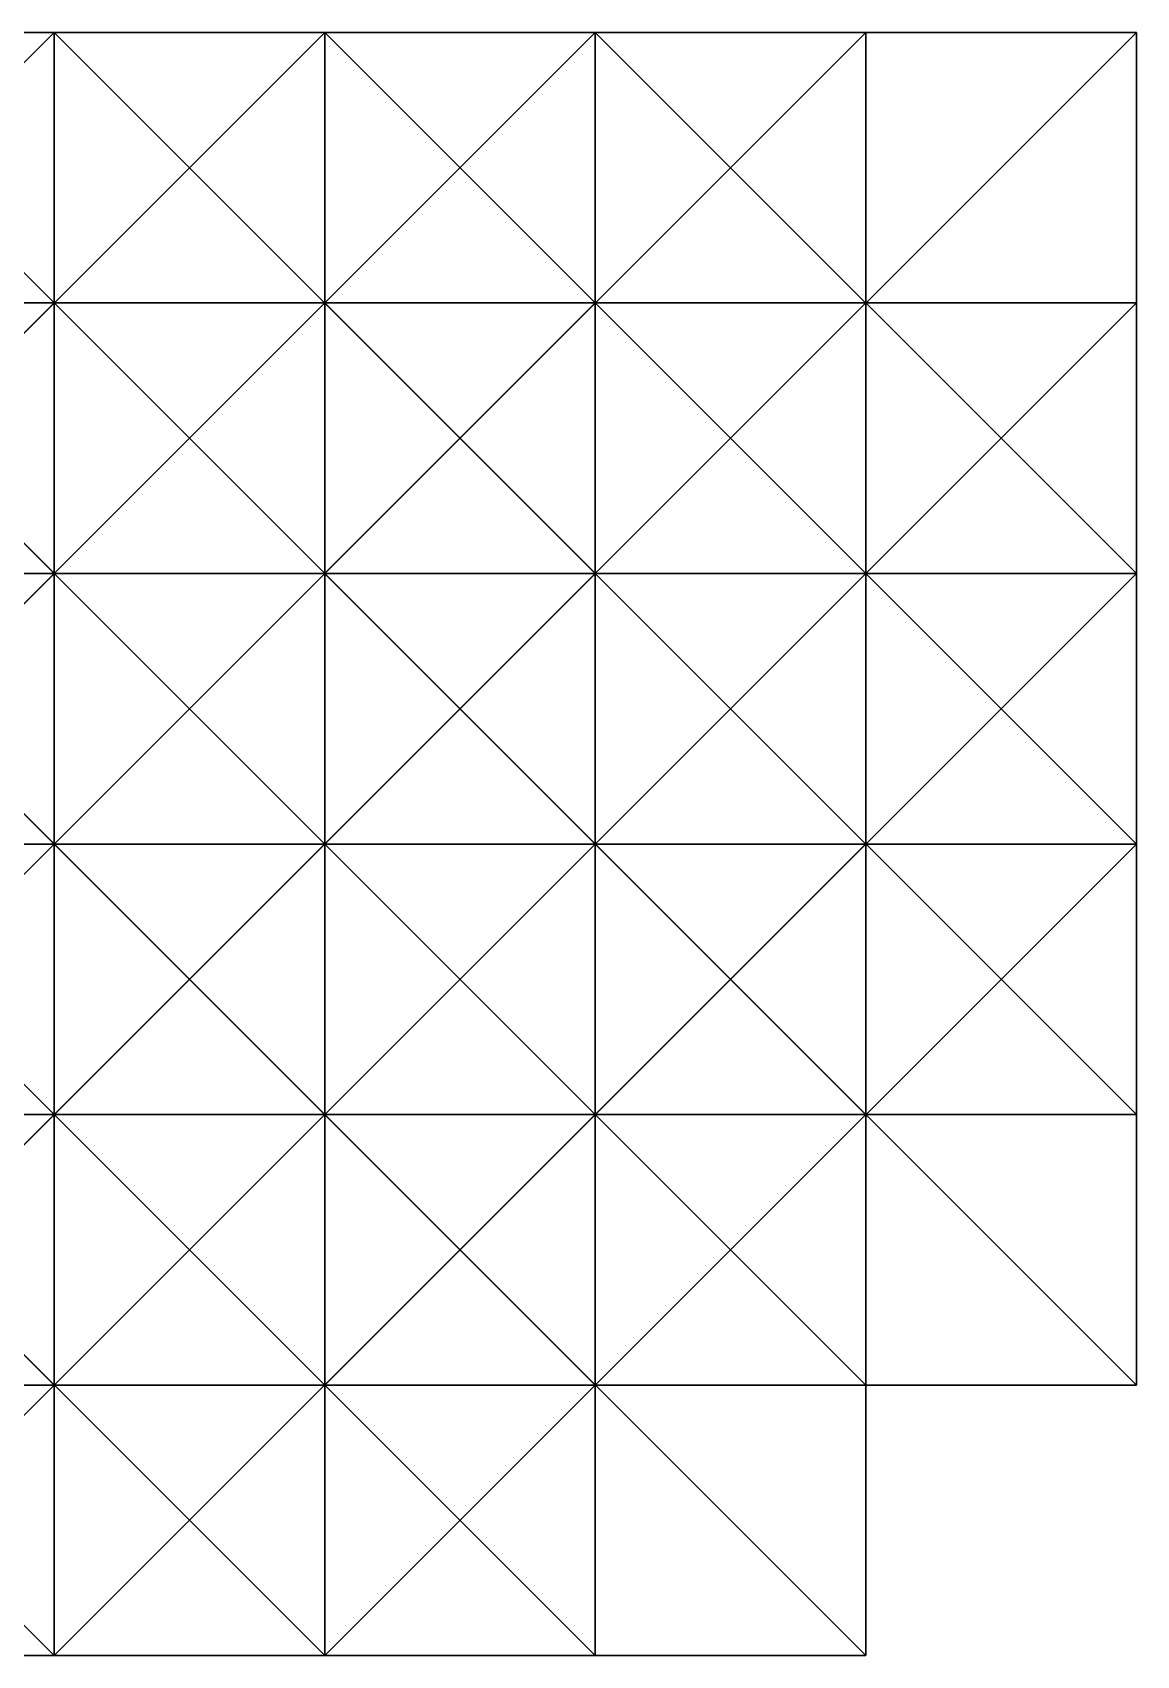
# Model space of a CAD drawing. Extents: x -4 to 4, y -1 to 5.
# Drawn here: x -0.08 to 4, y -1 to 5 of the extents above; entities that cross this region are included whole.
import ezdxf

# ---------------------------------------------------------------- set-up
doc = ezdxf.new("R2010")
doc.units = 0

msp = doc.modelspace()

# ---------------------------------------------------------------- linework, layer by layer
for points in [[(-2, 5, -2), (0, 5, -2), (-2, 5, -4), (0, 5, -4)], [(-2, 3, -2), (0, 3, -2), (-2, 5, -2), (0, 5, -2)], [(-2, 3, -4), (0, 3, -4), (-2, 5, -4), (0, 5, -4)], [(-2, 5, -1), (0, 5, -1), (-2, 5, -3), (0, 5, -3)], [(-2, 3, -1), (0, 3, -1), (-2, 5, -1), (0, 5, -1)], [(-2, 3, -3), (0, 3, -3), (-2, 5, -3), (0, 5, -3)], [(-2, 5), (0, 5), (-2, 5, -2), (0, 5, -2)], [(-2, 3), (0, 3), (-2, 5), (0, 5)], [(-2, 3, -2), (0, 3, -2), (-2, 5, -2), (0, 5, -2)], [(-2, 5, 1), (0, 5, 1), (-2, 5, -1), (0, 5, -1)], [(-2, 3, 1), (0, 3, 1), (-2, 5, 1), (0, 5, 1)], [(-2, 3, -1), (0, 3, -1), (-2, 5, -1), (0, 5, -1)], [(-2, 5, 2), (0, 5, 2), (-2, 5), (0, 5)], [(-2, 3, 2), (0, 3, 2), (-2, 5, 2), (0, 5, 2)], [(-2, 3), (0, 3), (-2, 5), (0, 5)], [(-2, 5, 3), (0, 5, 3), (-2, 5, 1), (0, 5, 1)], [(-2, 3, 3), (0, 3, 3), (-2, 5, 3), (0, 5, 3)], [(-2, 3, 1), (0, 3, 1), (-2, 5, 1), (0, 5, 1)], [(-2, 5, 4), (0, 5, 4), (-2, 5, 2), (0, 5, 2)], [(-2, 3, 4), (0, 3, 4), (-2, 5, 4), (0, 5, 4)], [(-2, 3, 2), (0, 3, 2), (-2, 5, 2), (0, 5, 2)], [(-2, 5, 5), (0, 5, 5), (-2, 5, 3), (0, 5, 3)], [(-2, 3, 5), (0, 3, 5), (-2, 5, 5), (0, 5, 5)], [(-2, 3, 3), (0, 3, 3), (-2, 5, 3), (0, 5, 3)], [(-2, 5, -3), (0, 5, -3), (-2, 5, -5), (0, 5, -5)], [(-2, 3, -3), (0, 3, -3), (-2, 5, -3), (0, 5, -3)], [(-2, 3, -5), (0, 3, -5), (-2, 5, -5), (0, 5, -5)], [(-1, 5, -2), (1, 5, -2), (-1, 5, -4), (1, 5, -4)], [(-1, 3, -2), (1, 3, -2), (-1, 5, -2), (1, 5, -2)], [(-1, 3, -4), (1, 3, -4), (-1, 5, -4), (1, 5, -4)], [(-1, 5, -1), (1, 5, -1), (-1, 5, -3), (1, 5, -3)], [(-1, 3, -1), (1, 3, -1), (-1, 5, -1), (1, 5, -1)], [(-1, 3, -3), (1, 3, -3), (-1, 5, -3), (1, 5, -3)], [(-1, 5, 3), (1, 5, 3), (-1, 5, 1), (1, 5, 1)], [(-1, 3, 3), (1, 3, 3), (-1, 5, 3), (1, 5, 3)], [(-1, 3, 1), (1, 3, 1), (-1, 5, 1), (1, 5, 1)], [(-1, 5, 4), (1, 5, 4), (-1, 5, 2), (1, 5, 2)], [(-1, 3, 4), (1, 3, 4), (-1, 5, 4), (1, 5, 4)], [(-1, 3, 2), (1, 3, 2), (-1, 5, 2), (1, 5, 2)], [(-1, 5, 5), (1, 5, 5), (-1, 5, 3), (1, 5, 3)], [(-1, 3, 5), (1, 3, 5), (-1, 5, 5), (1, 5, 5)], [(-1, 3, 3), (1, 3, 3), (-1, 5, 3), (1, 5, 3)], [(-1, 5), (1, 5), (-1, 5, -2), (1, 5, -2)], [(-1, 3), (1, 3), (-1, 5), (1, 5)], [(-1, 3, -2), (1, 3, -2), (-1, 5, -2), (1, 5, -2)], [(-1, 5, 1), (1, 5, 1), (-1, 5, -1), (1, 5, -1)], [(-1, 3, 1), (1, 3, 1), (-1, 5, 1), (1, 5, 1)], [(-1, 3, -1), (1, 3, -1), (-1, 5, -1), (1, 5, -1)], [(-1, 5, 2), (1, 5, 2), (-1, 5), (1, 5)], [(-1, 3, 2), (1, 3, 2), (-1, 5, 2), (1, 5, 2)], [(-1, 3), (1, 3), (-1, 5), (1, 5)], [(-1, 5, -3), (1, 5, -3), (-1, 5, -5), (1, 5, -5)], [(-1, 3, -3), (1, 3, -3), (-1, 5, -3), (1, 5, -3)], [(-1, 3, -5), (1, 3, -5), (-1, 5, -5), (1, 5, -5)], [(0, 5, -2), (0, 3, -2), (0, 5, -4), (0, 3, -4)], [(0, 5, -1), (0, 3, -1), (0, 5, -3), (0, 3, -3)], [(0, 5, -2), (2, 5, -2), (0, 5, -4), (2, 5, -4)], [(0, 3, -2), (2, 3, -2), (0, 5, -2), (2, 5, -2)], [(0, 3, -4), (2, 3, -4), (0, 5, -4), (2, 5, -4)], [(0, 5, -2), (0, 3, -2), (0, 5, -4), (0, 3, -4)], [(0, 5, -1), (2, 5, -1), (0, 5, -3), (2, 5, -3)], [(0, 3, -1), (2, 3, -1), (0, 5, -1), (2, 5, -1)], [(0, 3, -3), (2, 3, -3), (0, 5, -3), (2, 5, -3)], [(0, 5, -1), (0, 3, -1), (0, 5, -3), (0, 3, -3)], [(0, 5), (0, 3), (0, 5, -2), (0, 3, -2)], [(0, 5, 1), (0, 3, 1), (0, 5, -1), (0, 3, -1)], [(0, 5, 2), (0, 3, 2), (0, 5), (0, 3)], [(0, 5), (2, 5), (0, 5, -2), (2, 5, -2)], [(0, 3), (2, 3), (0, 5), (2, 5)], [(0, 3, -2), (2, 3, -2), (0, 5, -2), (2, 5, -2)], [(0, 5), (0, 3), (0, 5, -2), (0, 3, -2)], [(0, 5, 1), (2, 5, 1), (0, 5, -1), (2, 5, -1)], [(0, 3, 1), (2, 3, 1), (0, 5, 1), (2, 5, 1)], [(0, 3, -1), (2, 3, -1), (0, 5, -1), (2, 5, -1)], [(0, 5, 1), (0, 3, 1), (0, 5, -1), (0, 3, -1)], [(0, 5, 2), (2, 5, 2), (0, 5), (2, 5)], [(0, 3, 2), (2, 3, 2), (0, 5, 2), (2, 5, 2)], [(0, 3), (2, 3), (0, 5), (2, 5)], [(0, 5, 2), (0, 3, 2), (0, 5), (0, 3)], [(0, 5, 3), (0, 3, 3), (0, 5, 1), (0, 3, 1)], [(0, 5, 4), (0, 3, 4), (0, 5, 2), (0, 3, 2)], [(0, 5, 5), (0, 3, 5), (0, 5, 3), (0, 3, 3)], [(0, 5, 3), (2, 5, 3), (0, 5, 1), (2, 5, 1)], [(0, 3, 3), (2, 3, 3), (0, 5, 3), (2, 5, 3)], [(0, 3, 1), (2, 3, 1), (0, 5, 1), (2, 5, 1)], [(0, 5, 3), (0, 3, 3), (0, 5, 1), (0, 3, 1)], [(0, 5, 4), (2, 5, 4), (0, 5, 2), (2, 5, 2)], [(0, 3, 4), (2, 3, 4), (0, 5, 4), (2, 5, 4)], [(0, 3, 2), (2, 3, 2), (0, 5, 2), (2, 5, 2)], [(0, 5, 4), (0, 3, 4), (0, 5, 2), (0, 3, 2)], [(0, 5, 5), (2, 5, 5), (0, 5, 3), (2, 5, 3)], [(0, 3, 5), (2, 3, 5), (0, 5, 5), (2, 5, 5)], [(0, 3, 3), (2, 3, 3), (0, 5, 3), (2, 5, 3)], [(0, 5, 5), (0, 3, 5), (0, 5, 3), (0, 3, 3)], [(0, 5, -3), (0, 3, -3), (0, 5, -5), (0, 3, -5)], [(0, 5, -3), (2, 5, -3), (0, 5, -5), (2, 5, -5)], [(0, 3, -3), (2, 3, -3), (0, 5, -3), (2, 5, -3)], [(0, 3, -5), (2, 3, -5), (0, 5, -5), (2, 5, -5)], [(0, 5, -3), (0, 3, -3), (0, 5, -5), (0, 3, -5)], [(1, 5, -3), (3, 5, -3), (1, 5, -5), (3, 5, -5)], [(1, 3, -3), (3, 3, -3), (1, 5, -3), (3, 5, -3)], [(1, 3, -5), (3, 3, -5), (1, 5, -5), (3, 5, -5)], [(1, 5, -3), (1, 3, -3), (1, 5, -5), (1, 3, -5)], [(1, 5, -2), (1, 3, -2), (1, 5, -4), (1, 3, -4)], [(1, 5, -1), (1, 3, -1), (1, 5, -3), (1, 3, -3)], [(1, 5, -2), (3, 5, -2), (1, 5, -4), (3, 5, -4)], [(1, 3, -2), (3, 3, -2), (1, 5, -2), (3, 5, -2)], [(1, 3, -4), (3, 3, -4), (1, 5, -4), (3, 5, -4)], [(1, 5, -2), (1, 3, -2), (1, 5, -4), (1, 3, -4)], [(1, 5, -1), (3, 5, -1), (1, 5, -3), (3, 5, -3)], [(1, 3, -1), (3, 3, -1), (1, 5, -1), (3, 5, -1)], [(1, 3, -3), (3, 3, -3), (1, 5, -3), (3, 5, -3)], [(1, 5, -1), (1, 3, -1), (1, 5, -3), (1, 3, -3)], [(1, 5), (3, 5), (1, 5, -2), (3, 5, -2)], [(1, 3), (3, 3), (1, 5), (3, 5)], [(1, 3, -2), (3, 3, -2), (1, 5, -2), (3, 5, -2)], [(1, 5), (1, 3), (1, 5, -2), (1, 3, -2)], [(1, 5, 1), (3, 5, 1), (1, 5, -1), (3, 5, -1)], [(1, 3, 1), (3, 3, 1), (1, 5, 1), (3, 5, 1)], [(1, 3, -1), (3, 3, -1), (1, 5, -1), (3, 5, -1)], [(1, 5, 1), (1, 3, 1), (1, 5, -1), (1, 3, -1)], [(1, 5, 2), (3, 5, 2), (1, 5), (3, 5)], [(1, 3, 2), (3, 3, 2), (1, 5, 2), (3, 5, 2)], [(1, 3), (3, 3), (1, 5), (3, 5)], [(1, 5, 2), (1, 3, 2), (1, 5), (1, 3)], [(1, 5, 3), (1, 3, 3), (1, 5, 1), (1, 3, 1)], [(1, 5, 4), (1, 3, 4), (1, 5, 2), (1, 3, 2)], [(1, 5, 5), (1, 3, 5), (1, 5, 3), (1, 3, 3)], [(1, 5, 3), (3, 5, 3), (1, 5, 1), (3, 5, 1)], [(1, 3, 3), (3, 3, 3), (1, 5, 3), (3, 5, 3)], [(1, 3, 1), (3, 3, 1), (1, 5, 1), (3, 5, 1)], [(1, 5, 3), (1, 3, 3), (1, 5, 1), (1, 3, 1)], [(1, 5, 4), (3, 5, 4), (1, 5, 2), (3, 5, 2)], [(1, 3, 4), (3, 3, 4), (1, 5, 4), (3, 5, 4)], [(1, 3, 2), (3, 3, 2), (1, 5, 2), (3, 5, 2)], [(1, 5, 4), (1, 3, 4), (1, 5, 2), (1, 3, 2)], [(1, 5, 5), (3, 5, 5), (1, 5, 3), (3, 5, 3)], [(1, 3, 5), (3, 3, 5), (1, 5, 5), (3, 5, 5)], [(1, 3, 3), (3, 3, 3), (1, 5, 3), (3, 5, 3)], [(1, 5, 5), (1, 3, 5), (1, 5, 3), (1, 3, 3)], [(1, 5), (1, 3), (1, 5, -2), (1, 3, -2)], [(1, 5, 1), (1, 3, 1), (1, 5, -1), (1, 3, -1)], [(1, 5, 2), (1, 3, 2), (1, 5), (1, 3)], [(1, 5, -3), (1, 3, -3), (1, 5, -5), (1, 3, -5)], [(2, 5, -3), (4, 5, -3), (2, 5, -5), (4, 5, -5)], [(2, 3, -3), (4, 3, -3), (2, 5, -3), (4, 5, -3)], [(2, 3, -5), (4, 3, -5), (2, 5, -5), (4, 5, -5)], [(2, 5, -3), (2, 3, -3), (2, 5, -5), (2, 3, -5)], [(2, 5, -2), (2, 3, -2), (2, 5, -4), (2, 3, -4)], [(2, 5, -1), (2, 3, -1), (2, 5, -3), (2, 3, -3)], [(2, 5, -2), (4, 5, -2), (2, 5, -4), (4, 5, -4)], [(2, 3, -2), (4, 3, -2), (2, 5, -2), (4, 5, -2)], [(2, 3, -4), (4, 3, -4), (2, 5, -4), (4, 5, -4)], [(2, 5, -2), (2, 3, -2), (2, 5, -4), (2, 3, -4)], [(2, 5, -1), (4, 5, -1), (2, 5, -3), (4, 5, -3)], [(2, 3, -1), (4, 3, -1), (2, 5, -1), (4, 5, -1)], [(2, 3, -3), (4, 3, -3), (2, 5, -3), (4, 5, -3)], [(2, 5, -1), (2, 3, -1), (2, 5, -3), (2, 3, -3)], [(2, 5), (2, 3), (2, 5, -2), (2, 3, -2)], [(2, 5, 1), (2, 3, 1), (2, 5, -1), (2, 3, -1)], [(2, 5, 2), (2, 3, 2), (2, 5), (2, 3)], [(2, 5), (4, 5), (2, 5, -2), (4, 5, -2)], [(2, 3), (4, 3), (2, 5), (4, 5)], [(2, 3, -2), (4, 3, -2), (2, 5, -2), (4, 5, -2)], [(2, 5), (2, 3), (2, 5, -2), (2, 3, -2)], [(2, 5, 1), (4, 5, 1), (2, 5, -1), (4, 5, -1)], [(2, 3, 1), (4, 3, 1), (2, 5, 1), (4, 5, 1)], [(2, 3, -1), (4, 3, -1), (2, 5, -1), (4, 5, -1)], [(2, 5, 1), (2, 3, 1), (2, 5, -1), (2, 3, -1)], [(2, 5, 2), (4, 5, 2), (2, 5), (4, 5)], [(2, 3, 2), (4, 3, 2), (2, 5, 2), (4, 5, 2)], [(2, 3), (4, 3), (2, 5), (4, 5)], [(2, 5, 2), (2, 3, 2), (2, 5), (2, 3)], [(2, 5, 3), (2, 3, 3), (2, 5, 1), (2, 3, 1)], [(2, 5, 4), (2, 3, 4), (2, 5, 2), (2, 3, 2)], [(2, 5, 5), (2, 3, 5), (2, 5, 3), (2, 3, 3)], [(2, 5, 3), (4, 5, 3), (2, 5, 1), (4, 5, 1)], [(2, 3, 3), (4, 3, 3), (2, 5, 3), (4, 5, 3)], [(2, 3, 1), (4, 3, 1), (2, 5, 1), (4, 5, 1)], [(2, 5, 3), (2, 3, 3), (2, 5, 1), (2, 3, 1)], [(2, 5, 4), (4, 5, 4), (2, 5, 2), (4, 5, 2)], [(2, 3, 4), (4, 3, 4), (2, 5, 4), (4, 5, 4)], [(2, 3, 2), (4, 3, 2), (2, 5, 2), (4, 5, 2)], [(2, 5, 4), (2, 3, 4), (2, 5, 2), (2, 3, 2)], [(2, 5, 5), (4, 5, 5), (2, 5, 3), (4, 5, 3)], [(2, 3, 5), (4, 3, 5), (2, 5, 5), (4, 5, 5)], [(2, 3, 3), (4, 3, 3), (2, 5, 3), (4, 5, 3)], [(2, 5, 5), (2, 3, 5), (2, 5, 3), (2, 3, 3)], [(2, 5, -3), (2, 3, -3), (2, 5, -5), (2, 3, -5)], [(3, 5, -3), (3, 3, -3), (3, 5, -5), (3, 3, -5)], [(3, 5, -2), (3, 3, -2), (3, 5, -4), (3, 3, -4)], [(3, 5, -1), (3, 3, -1), (3, 5, -3), (3, 3, -3)], [(3, 5), (3, 3), (3, 5, -2), (3, 3, -2)], [(3, 5, 1), (3, 3, 1), (3, 5, -1), (3, 3, -1)], [(3, 5, 2), (3, 3, 2), (3, 5), (3, 3)], [(3, 5, 3), (3, 3, 3), (3, 5, 1), (3, 3, 1)], [(3, 5, 4), (3, 3, 4), (3, 5, 2), (3, 3, 2)], [(3, 5, 5), (3, 3, 5), (3, 5, 3), (3, 3, 3)], [(4, 5, -3), (4, 3, -3), (4, 5, -5), (4, 3, -5)], [(4, 5, -2), (4, 3, -2), (4, 5, -4), (4, 3, -4)], [(4, 5, -1), (4, 3, -1), (4, 5, -3), (4, 3, -3)], [(4, 5), (4, 3), (4, 5, -2), (4, 3, -2)], [(4, 5, 1), (4, 3, 1), (4, 5, -1), (4, 3, -1)], [(4, 5, 2), (4, 3, 2), (4, 5), (4, 3)], [(4, 5, 3), (4, 3, 3), (4, 5, 1), (4, 3, 1)], [(4, 5, 4), (4, 3, 4), (4, 5, 2), (4, 3, 2)], [(4, 5, 5), (4, 3, 5), (4, 5, 3), (4, 3, 3)], [(-2, 4, 5), (0, 4, 5), (-2, 4, 3), (0, 4, 3)], [(-2, 2, 5), (0, 2, 5), (-2, 4, 5), (0, 4, 5)], [(-2, 2, 3), (0, 2, 3), (-2, 4, 3), (0, 4, 3)], [(-1, 4, 5), (1, 4, 5), (-1, 4, 3), (1, 4, 3)], [(-1, 2, 5), (1, 2, 5), (-1, 4, 5), (1, 4, 5)], [(-1, 2, 3), (1, 2, 3), (-1, 4, 3), (1, 4, 3)], [(0, 4, 5), (0, 2, 5), (0, 4, 3), (0, 2, 3)], [(0, 4, 5), (2, 4, 5), (0, 4, 3), (2, 4, 3)], [(0, 2, 5), (2, 2, 5), (0, 4, 5), (2, 4, 5)], [(0, 2, 3), (2, 2, 3), (0, 4, 3), (2, 4, 3)], [(0, 4, 5), (0, 2, 5), (0, 4, 3), (0, 2, 3)], [(1, 4, -3), (3, 4, -3), (1, 4, -5), (3, 4, -5)], [(1, 2, -3), (3, 2, -3), (1, 4, -3), (3, 4, -3)], [(1, 2, -5), (3, 2, -5), (1, 4, -5), (3, 4, -5)], [(1, 4, -3), (1, 2, -3), (1, 4, -5), (1, 2, -5)], [(1, 4, 5), (3, 4, 5), (1, 4, 3), (3, 4, 3)], [(1, 2, 5), (3, 2, 5), (1, 4, 5), (3, 4, 5)], [(1, 2, 3), (3, 2, 3), (1, 4, 3), (3, 4, 3)], [(1, 4, 5), (1, 2, 5), (1, 4, 3), (1, 2, 3)], [(1, 4, 5), (1, 2, 5), (1, 4, 3), (1, 2, 3)], [(1, 4, -2), (3, 4, -2), (1, 4, -4), (3, 4, -4)], [(1, 2, -2), (3, 2, -2), (1, 4, -2), (3, 4, -2)], [(1, 2, -4), (3, 2, -4), (1, 4, -4), (3, 4, -4)], [(1, 4, -2), (1, 2, -2), (1, 4, -4), (1, 2, -4)], [(1, 4, -1), (3, 4, -1), (1, 4, -3), (3, 4, -3)], [(1, 2, -1), (3, 2, -1), (1, 4, -1), (3, 4, -1)], [(1, 2, -3), (3, 2, -3), (1, 4, -3), (3, 4, -3)], [(1, 4, -1), (1, 2, -1), (1, 4, -3), (1, 2, -3)], [(1, 4), (3, 4), (1, 4, -2), (3, 4, -2)], [(1, 2), (3, 2), (1, 4), (3, 4)], [(1, 2, -2), (3, 2, -2), (1, 4, -2), (3, 4, -2)], [(1, 4), (1, 2), (1, 4, -2), (1, 2, -2)], [(1, 4, 1), (3, 4, 1), (1, 4, -1), (3, 4, -1)], [(1, 2, 1), (3, 2, 1), (1, 4, 1), (3, 4, 1)], [(1, 2, -1), (3, 2, -1), (1, 4, -1), (3, 4, -1)], [(1, 4, 1), (1, 2, 1), (1, 4, -1), (1, 2, -1)], [(1, 4, 2), (3, 4, 2), (1, 4), (3, 4)], [(1, 2, 2), (3, 2, 2), (1, 4, 2), (3, 4, 2)], [(1, 2), (3, 2), (1, 4), (3, 4)], [(1, 4, 2), (1, 2, 2), (1, 4), (1, 2)], [(1, 4, 3), (3, 4, 3), (1, 4, 1), (3, 4, 1)], [(1, 2, 3), (3, 2, 3), (1, 4, 3), (3, 4, 3)], [(1, 2, 1), (3, 2, 1), (1, 4, 1), (3, 4, 1)], [(1, 4, 3), (1, 2, 3), (1, 4, 1), (1, 2, 1)], [(1, 4, 4), (3, 4, 4), (1, 4, 2), (3, 4, 2)], [(1, 2, 4), (3, 2, 4), (1, 4, 4), (3, 4, 4)], [(1, 2, 2), (3, 2, 2), (1, 4, 2), (3, 4, 2)], [(1, 4, 4), (1, 2, 4), (1, 4, 2), (1, 2, 2)], [(2, 4, -3), (4, 4, -3), (2, 4, -5), (4, 4, -5)], [(2, 2, -3), (4, 2, -3), (2, 4, -3), (4, 4, -3)], [(2, 2, -5), (4, 2, -5), (2, 4, -5), (4, 4, -5)], [(2, 4, -3), (2, 2, -3), (2, 4, -5), (2, 2, -5)], [(2, 4, -2), (4, 4, -2), (2, 4, -4), (4, 4, -4)], [(2, 2, -2), (4, 2, -2), (2, 4, -2), (4, 4, -2)], [(2, 2, -4), (4, 2, -4), (2, 4, -4), (4, 4, -4)], [(2, 4, -2), (2, 2, -2), (2, 4, -4), (2, 2, -4)], [(2, 4, -1), (4, 4, -1), (2, 4, -3), (4, 4, -3)], [(2, 2, -1), (4, 2, -1), (2, 4, -1), (4, 4, -1)], [(2, 2, -3), (4, 2, -3), (2, 4, -3), (4, 4, -3)], [(2, 4, -1), (2, 2, -1), (2, 4, -3), (2, 2, -3)], [(2, 4), (4, 4), (2, 4, -2), (4, 4, -2)], [(2, 2), (4, 2), (2, 4), (4, 4)], [(2, 2, -2), (4, 2, -2), (2, 4, -2), (4, 4, -2)], [(2, 4), (2, 2), (2, 4, -2), (2, 2, -2)], [(2, 4, 1), (4, 4, 1), (2, 4, -1), (4, 4, -1)], [(2, 2, 1), (4, 2, 1), (2, 4, 1), (4, 4, 1)], [(2, 2, -1), (4, 2, -1), (2, 4, -1), (4, 4, -1)], [(2, 4, 1), (2, 2, 1), (2, 4, -1), (2, 2, -1)], [(2, 4, 2), (4, 4, 2), (2, 4), (4, 4)], [(2, 2, 2), (4, 2, 2), (2, 4, 2), (4, 4, 2)], [(2, 2), (4, 2), (2, 4), (4, 4)], [(2, 4, 2), (2, 2, 2), (2, 4), (2, 2)], [(2, 4, 3), (4, 4, 3), (2, 4, 1), (4, 4, 1)], [(2, 2, 3), (4, 2, 3), (2, 4, 3), (4, 4, 3)], [(2, 2, 1), (4, 2, 1), (2, 4, 1), (4, 4, 1)], [(2, 4, 3), (2, 2, 3), (2, 4, 1), (2, 2, 1)], [(2, 4, 4), (4, 4, 4), (2, 4, 2), (4, 4, 2)], [(2, 2, 4), (4, 2, 4), (2, 4, 4), (4, 4, 4)], [(2, 2, 2), (4, 2, 2), (2, 4, 2), (4, 4, 2)], [(2, 4, 4), (2, 2, 4), (2, 4, 2), (2, 2, 2)], [(2, 4, 5), (4, 4, 5), (2, 4, 3), (4, 4, 3)], [(2, 2, 5), (4, 2, 5), (2, 4, 5), (4, 4, 5)], [(2, 2, 3), (4, 2, 3), (2, 4, 3), (4, 4, 3)], [(2, 4, 5), (2, 2, 5), (2, 4, 3), (2, 2, 3)], [(2, 4, 5), (2, 2, 5), (2, 4, 3), (2, 2, 3)], [(3, 4, -3), (3, 2, -3), (3, 4, -5), (3, 2, -5)], [(3, 4, 5), (3, 2, 5), (3, 4, 3), (3, 2, 3)], [(3, 4, -2), (3, 2, -2), (3, 4, -4), (3, 2, -4)], [(3, 4, -1), (3, 2, -1), (3, 4, -3), (3, 2, -3)], [(3, 4), (3, 2), (3, 4, -2), (3, 2, -2)], [(3, 4, 1), (3, 2, 1), (3, 4, -1), (3, 2, -1)], [(3, 4, 2), (3, 2, 2), (3, 4), (3, 2)], [(3, 4, 3), (3, 2, 3), (3, 4, 1), (3, 2, 1)], [(3, 4, 4), (3, 2, 4), (3, 4, 2), (3, 2, 2)], [(4, 4, -3), (4, 2, -3), (4, 4, -5), (4, 2, -5)], [(4, 4, -2), (4, 2, -2), (4, 4, -4), (4, 2, -4)], [(4, 4, -1), (4, 2, -1), (4, 4, -3), (4, 2, -3)], [(4, 4), (4, 2), (4, 4, -2), (4, 2, -2)], [(4, 4, 1), (4, 2, 1), (4, 4, -1), (4, 2, -1)], [(4, 4, 2), (4, 2, 2), (4, 4), (4, 2)], [(4, 4, 3), (4, 2, 3), (4, 4, 1), (4, 2, 1)], [(4, 4, 4), (4, 2, 4), (4, 4, 2), (4, 2, 2)], [(4, 4, 5), (4, 2, 5), (4, 4, 3), (4, 2, 3)], [(-2, 3, -2), (0, 3, -2), (-2, 3, -4), (0, 3, -4)], [(-2, 3, -1), (0, 3, -1), (-2, 3, -3), (0, 3, -3)], [(-2, 3), (0, 3), (-2, 3, -2), (0, 3, -2)], [(-2, 3, 1), (0, 3, 1), (-2, 3, -1), (0, 3, -1)], [(-2, 3, 2), (0, 3, 2), (-2, 3), (0, 3)], [(-2, 3, 3), (0, 3, 3), (-2, 3, 1), (0, 3, 1)], [(-2, 3, 4), (0, 3, 4), (-2, 3, 2), (0, 3, 2)], [(-2, 3, 5), (0, 3, 5), (-2, 3, 3), (0, 3, 3)], [(-2, 3, 5), (0, 3, 5), (-2, 3, 3), (0, 3, 3)], [(-2, 1, 5), (0, 1, 5), (-2, 3, 5), (0, 3, 5)], [(-2, 1, 3), (0, 1, 3), (-2, 3, 3), (0, 3, 3)], [(-2, 3, -3), (0, 3, -3), (-2, 3, -5), (0, 3, -5)], [(-1, 3, 4), (1, 3, 4), (-1, 3, 2), (1, 3, 2)], [(-1, 1, 4), (1, 1, 4), (-1, 3, 4), (1, 3, 4)], [(-1, 1, 2), (1, 1, 2), (-1, 3, 2), (1, 3, 2)], [(-1, 3, -2), (1, 3, -2), (-1, 3, -4), (1, 3, -4)], [(-1, 3, -1), (1, 3, -1), (-1, 3, -3), (1, 3, -3)], [(-1, 3, 3), (1, 3, 3), (-1, 3, 1), (1, 3, 1)], [(-1, 3, 4), (1, 3, 4), (-1, 3, 2), (1, 3, 2)], [(-1, 3, 5), (1, 3, 5), (-1, 3, 3), (1, 3, 3)], [(-1, 3, 5), (1, 3, 5), (-1, 3, 3), (1, 3, 3)], [(-1, 1, 5), (1, 1, 5), (-1, 3, 5), (1, 3, 5)], [(-1, 1, 3), (1, 1, 3), (-1, 3, 3), (1, 3, 3)], [(-1, 3), (1, 3), (-1, 3, -2), (1, 3, -2)], [(-1, 3, 1), (1, 3, 1), (-1, 3, -1), (1, 3, -1)], [(-1, 3, 2), (1, 3, 2), (-1, 3), (1, 3)], [(-1, 3, -3), (1, 3, -3), (-1, 3, -5), (1, 3, -5)], [(0, 3, -2), (2, 3, -2), (0, 3, -4), (2, 3, -4)], [(0, 3, -1), (2, 3, -1), (0, 3, -3), (2, 3, -3)], [(0, 3), (2, 3), (0, 3, -2), (2, 3, -2)], [(0, 3, 1), (2, 3, 1), (0, 3, -1), (2, 3, -1)], [(0, 3, 2), (2, 3, 2), (0, 3), (2, 3)], [(0, 3, 3), (2, 3, 3), (0, 3, 1), (2, 3, 1)], [(0, 3, 4), (2, 3, 4), (0, 3, 2), (2, 3, 2)], [(0, 3, 5), (2, 3, 5), (0, 3, 3), (2, 3, 3)], [(0, 3, 5), (0, 1, 5), (0, 3, 3), (0, 1, 3)], [(0, 3, 5), (2, 3, 5), (0, 3, 3), (2, 3, 3)], [(0, 1, 5), (2, 1, 5), (0, 3, 5), (2, 3, 5)], [(0, 1, 3), (2, 1, 3), (0, 3, 3), (2, 3, 3)], [(0, 3, 5), (0, 1, 5), (0, 3, 3), (0, 1, 3)], [(0, 3, -3), (2, 3, -3), (0, 3, -5), (2, 3, -5)], [(1, 3, 4), (1, 1, 4), (1, 3, 2), (1, 1, 2)], [(1, 3, -3), (3, 3, -3), (1, 3, -5), (3, 3, -5)], [(1, 1, -3), (3, 1, -3), (1, 3, -3), (3, 3, -3)], [(1, 1, -5), (3, 1, -5), (1, 3, -5), (3, 3, -5)], [(1, 3, -3), (1, 1, -3), (1, 3, -5), (1, 1, -5)], [(1, 3, -3), (3, 3, -3), (1, 3, -5), (3, 3, -5)], [(1, 3, -2), (3, 3, -2), (1, 3, -4), (3, 3, -4)], [(1, 3, -1), (3, 3, -1), (1, 3, -3), (3, 3, -3)], [(1, 3), (3, 3), (1, 3, -2), (3, 3, -2)], [(1, 3, 1), (3, 3, 1), (1, 3, -1), (3, 3, -1)], [(1, 3, 2), (3, 3, 2), (1, 3), (3, 3)], [(1, 3, 3), (3, 3, 3), (1, 3, 1), (3, 3, 1)], [(1, 3, 4), (3, 3, 4), (1, 3, 2), (3, 3, 2)], [(1, 3, 5), (3, 3, 5), (1, 3, 3), (3, 3, 3)], [(1, 3, 5), (1, 1, 5), (1, 3, 3), (1, 1, 3)], [(1, 3, 5), (3, 3, 5), (1, 3, 3), (3, 3, 3)], [(1, 1, 5), (3, 1, 5), (1, 3, 5), (3, 3, 5)], [(1, 1, 3), (3, 1, 3), (1, 3, 3), (3, 3, 3)], [(1, 3, 5), (1, 1, 5), (1, 3, 3), (1, 1, 3)], [(2, 3, -3), (4, 3, -3), (2, 3, -5), (4, 3, -5)], [(2, 1, -3), (4, 1, -3), (2, 3, -3), (4, 3, -3)], [(2, 1, -5), (4, 1, -5), (2, 3, -5), (4, 3, -5)], [(2, 3, -3), (2, 1, -3), (2, 3, -5), (2, 1, -5)], [(2, 3, -3), (4, 3, -3), (2, 3, -5), (4, 3, -5)], [(2, 3, -2), (4, 3, -2), (2, 3, -4), (4, 3, -4)], [(2, 3, -1), (4, 3, -1), (2, 3, -3), (4, 3, -3)], [(2, 3, -2), (4, 3, -2), (2, 3, -4), (4, 3, -4)], [(2, 1, -2), (4, 1, -2), (2, 3, -2), (4, 3, -2)], [(2, 1, -4), (4, 1, -4), (2, 3, -4), (4, 3, -4)], [(2, 3, -2), (2, 1, -2), (2, 3, -4), (2, 1, -4)], [(2, 3, -1), (4, 3, -1), (2, 3, -3), (4, 3, -3)], [(2, 1, -1), (4, 1, -1), (2, 3, -1), (4, 3, -1)], [(2, 1, -3), (4, 1, -3), (2, 3, -3), (4, 3, -3)], [(2, 3, -1), (2, 1, -1), (2, 3, -3), (2, 1, -3)], [(2, 3), (4, 3), (2, 3, -2), (4, 3, -2)], [(2, 1), (4, 1), (2, 3), (4, 3)], [(2, 1, -2), (4, 1, -2), (2, 3, -2), (4, 3, -2)], [(2, 3), (2, 1), (2, 3, -2), (2, 1, -2)], [(2, 3, 1), (4, 3, 1), (2, 3, -1), (4, 3, -1)], [(2, 1, 1), (4, 1, 1), (2, 3, 1), (4, 3, 1)], [(2, 1, -1), (4, 1, -1), (2, 3, -1), (4, 3, -1)], [(2, 3, 1), (2, 1, 1), (2, 3, -1), (2, 1, -1)], [(2, 3, 2), (4, 3, 2), (2, 3), (4, 3)], [(2, 1, 2), (4, 1, 2), (2, 3, 2), (4, 3, 2)], [(2, 1), (4, 1), (2, 3), (4, 3)], [(2, 3, 2), (2, 1, 2), (2, 3), (2, 1)], [(2, 3, 3), (4, 3, 3), (2, 3, 1), (4, 3, 1)], [(2, 1, 3), (4, 1, 3), (2, 3, 3), (4, 3, 3)], [(2, 1, 1), (4, 1, 1), (2, 3, 1), (4, 3, 1)], [(2, 3, 3), (2, 1, 3), (2, 3, 1), (2, 1, 1)], [(2, 3, 4), (4, 3, 4), (2, 3, 2), (4, 3, 2)], [(2, 1, 4), (4, 1, 4), (2, 3, 4), (4, 3, 4)], [(2, 1, 2), (4, 1, 2), (2, 3, 2), (4, 3, 2)], [(2, 3, 4), (2, 1, 4), (2, 3, 2), (2, 1, 2)], [(2, 3), (4, 3), (2, 3, -2), (4, 3, -2)], [(2, 3, 1), (4, 3, 1), (2, 3, -1), (4, 3, -1)], [(2, 3, 2), (4, 3, 2), (2, 3), (4, 3)], [(2, 3, 3), (4, 3, 3), (2, 3, 1), (4, 3, 1)], [(2, 3, 4), (4, 3, 4), (2, 3, 2), (4, 3, 2)], [(2, 3, 5), (4, 3, 5), (2, 3, 3), (4, 3, 3)], [(2, 3, 5), (2, 1, 5), (2, 3, 3), (2, 1, 3)], [(2, 3, 5), (4, 3, 5), (2, 3, 3), (4, 3, 3)], [(2, 1, 5), (4, 1, 5), (2, 3, 5), (4, 3, 5)], [(2, 1, 3), (4, 1, 3), (2, 3, 3), (4, 3, 3)], [(2, 3, 5), (2, 1, 5), (2, 3, 3), (2, 1, 3)], [(3, 3, -3), (3, 1, -3), (3, 3, -5), (3, 1, -5)], [(3, 3, 5), (3, 1, 5), (3, 3, 3), (3, 1, 3)], [(4, 3, -3), (4, 1, -3), (4, 3, -5), (4, 1, -5)], [(4, 3, -2), (4, 1, -2), (4, 3, -4), (4, 1, -4)], [(4, 3, -1), (4, 1, -1), (4, 3, -3), (4, 1, -3)], [(4, 3), (4, 1), (4, 3, -2), (4, 1, -2)], [(4, 3, 1), (4, 1, 1), (4, 3, -1), (4, 1, -1)], [(4, 3, 2), (4, 1, 2), (4, 3), (4, 1)], [(4, 3, 3), (4, 1, 3), (4, 3, 1), (4, 1, 1)], [(4, 3, 4), (4, 1, 4), (4, 3, 2), (4, 1, 2)], [(4, 3, 5), (4, 1, 5), (4, 3, 3), (4, 1, 3)], [(-2, 2, 5), (0, 2, 5), (-2, 2, 3), (0, 2, 3)], [(-2, 0, 5), (0, 0, 5), (-2, 2, 5), (0, 2, 5)], [(-2, 0, 3), (0, 0, 3), (-2, 2, 3), (0, 2, 3)], [(-2, 2, 5), (0, 2, 5), (-2, 2, 3), (0, 2, 3)], [(-1, 2, 5), (1, 2, 5), (-1, 2, 3), (1, 2, 3)], [(-1, 0, 5), (1, 0, 5), (-1, 2, 5), (1, 2, 5)], [(-1, 0, 3), (1, 0, 3), (-1, 2, 3), (1, 2, 3)], [(-1, 2, 5), (1, 2, 5), (-1, 2, 3), (1, 2, 3)], [(0, 2, 5), (0, 0, 5), (0, 2, 3), (0, 0, 3)], [(0, 2, 5), (2, 2, 5), (0, 2, 3), (2, 2, 3)], [(0, 0, 5), (2, 0, 5), (0, 2, 5), (2, 2, 5)], [(0, 0, 3), (2, 0, 3), (0, 2, 3), (2, 2, 3)], [(0, 2, 5), (0, 0, 5), (0, 2, 3), (0, 0, 3)], [(0, 2, 5), (2, 2, 5), (0, 2, 3), (2, 2, 3)], [(1, 2, -3), (3, 2, -3), (1, 2, -5), (3, 2, -5)], [(1, 0, -3), (3, 0, -3), (1, 2, -3), (3, 2, -3)], [(1, 0, -5), (3, 0, -5), (1, 2, -5), (3, 2, -5)], [(1, 2, -3), (1, 0, -3), (1, 2, -5), (1, 0, -5)], [(1, 2, -3), (3, 2, -3), (1, 2, -5), (3, 2, -5)], [(1, 2, 5), (1, 0, 5), (1, 2, 3), (1, 0, 3)], [(1, 2, 5), (3, 2, 5), (1, 2, 3), (3, 2, 3)], [(1, 0, 5), (3, 0, 5), (1, 2, 5), (3, 2, 5)], [(1, 0, 3), (3, 0, 3), (1, 2, 3), (3, 2, 3)], [(1, 2, 5), (1, 0, 5), (1, 2, 3), (1, 0, 3)], [(1, 2, 5), (3, 2, 5), (1, 2, 3), (3, 2, 3)], [(1, 2, -2), (3, 2, -2), (1, 2, -4), (3, 2, -4)], [(1, 2, -1), (3, 2, -1), (1, 2, -3), (3, 2, -3)], [(1, 2), (3, 2), (1, 2, -2), (3, 2, -2)], [(1, 2, 1), (3, 2, 1), (1, 2, -1), (3, 2, -1)], [(1, 2, 2), (3, 2, 2), (1, 2), (3, 2)], [(1, 2, 3), (3, 2, 3), (1, 2, 1), (3, 2, 1)], [(1, 2, 4), (3, 2, 4), (1, 2, 2), (3, 2, 2)], [(2, 2, -3), (4, 2, -3), (2, 2, -5), (4, 2, -5)], [(2, 0, -3), (4, 0, -3), (2, 2, -3), (4, 2, -3)], [(2, 0, -5), (4, 0, -5), (2, 2, -5), (4, 2, -5)], [(2, 2, -3), (2, 0, -3), (2, 2, -5), (2, 0, -5)], [(2, 2, -3), (4, 2, -3), (2, 2, -5), (4, 2, -5)], [(2, 2, -2), (4, 2, -2), (2, 2, -4), (4, 2, -4)], [(2, 0, -2), (4, 0, -2), (2, 2, -2), (4, 2, -2)], [(2, 0, -4), (4, 0, -4), (2, 2, -4), (4, 2, -4)], [(2, 2, -2), (2, 0, -2), (2, 2, -4), (2, 0, -4)], [(2, 2, -1), (4, 2, -1), (2, 2, -3), (4, 2, -3)], [(2, 0, -1), (4, 0, -1), (2, 2, -1), (4, 2, -1)], [(2, 0, -3), (4, 0, -3), (2, 2, -3), (4, 2, -3)], [(2, 2, -1), (2, 0, -1), (2, 2, -3), (2, 0, -3)], [(2, 2), (4, 2), (2, 2, -2), (4, 2, -2)], [(2, 0), (4, 0), (2, 2), (4, 2)], [(2, 0, -2), (4, 0, -2), (2, 2, -2), (4, 2, -2)], [(2, 2), (2, 0), (2, 2, -2), (2, 0, -2)], [(2, 2, 1), (4, 2, 1), (2, 2, -1), (4, 2, -1)], [(2, 0, 1), (4, 0, 1), (2, 2, 1), (4, 2, 1)], [(2, 0, -1), (4, 0, -1), (2, 2, -1), (4, 2, -1)], [(2, 2, 1), (2, 0, 1), (2, 2, -1), (2, 0, -1)], [(2, 2, 2), (4, 2, 2), (2, 2), (4, 2)], [(2, 0, 2), (4, 0, 2), (2, 2, 2), (4, 2, 2)], [(2, 0), (4, 0), (2, 2), (4, 2)], [(2, 2, 2), (2, 0, 2), (2, 2), (2, 0)], [(2, 2, 3), (4, 2, 3), (2, 2, 1), (4, 2, 1)], [(2, 0, 3), (4, 0, 3), (2, 2, 3), (4, 2, 3)], [(2, 0, 1), (4, 0, 1), (2, 2, 1), (4, 2, 1)], [(2, 2, 3), (2, 0, 3), (2, 2, 1), (2, 0, 1)], [(2, 2, 4), (4, 2, 4), (2, 2, 2), (4, 2, 2)], [(2, 0, 4), (4, 0, 4), (2, 2, 4), (4, 2, 4)], [(2, 0, 2), (4, 0, 2), (2, 2, 2), (4, 2, 2)], [(2, 2, 4), (2, 0, 4), (2, 2, 2), (2, 0, 2)], [(2, 2, -2), (4, 2, -2), (2, 2, -4), (4, 2, -4)], [(2, 2, -1), (4, 2, -1), (2, 2, -3), (4, 2, -3)], [(2, 2), (4, 2), (2, 2, -2), (4, 2, -2)], [(2, 2, 1), (4, 2, 1), (2, 2, -1), (4, 2, -1)], [(2, 2, 2), (4, 2, 2), (2, 2), (4, 2)], [(2, 2, 3), (4, 2, 3), (2, 2, 1), (4, 2, 1)], [(2, 2, 4), (4, 2, 4), (2, 2, 2), (4, 2, 2)], [(2, 2, 5), (2, 0, 5), (2, 2, 3), (2, 0, 3)], [(2, 2, 5), (4, 2, 5), (2, 2, 3), (4, 2, 3)], [(2, 0, 5), (4, 0, 5), (2, 2, 5), (4, 2, 5)], [(2, 0, 3), (4, 0, 3), (2, 2, 3), (4, 2, 3)], [(2, 2, 5), (2, 0, 5), (2, 2, 3), (2, 0, 3)], [(2, 2, 5), (4, 2, 5), (2, 2, 3), (4, 2, 3)], [(3, 2, -3), (3, 0, -3), (3, 2, -5), (3, 0, -5)], [(3, 2, 5), (3, 0, 5), (3, 2, 3), (3, 0, 3)], [(4, 2, -3), (4, 0, -3), (4, 2, -5), (4, 0, -5)], [(4, 2, -2), (4, 0, -2), (4, 2, -4), (4, 0, -4)], [(4, 2, -1), (4, 0, -1), (4, 2, -3), (4, 0, -3)], [(4, 2), (4, 0), (4, 2, -2), (4, 0, -2)], [(4, 2, 1), (4, 0, 1), (4, 2, -1), (4, 0, -1)], [(4, 2, 2), (4, 0, 2), (4, 2), (4, 0)], [(4, 2, 3), (4, 0, 3), (4, 2, 1), (4, 0, 1)], [(4, 2, 4), (4, 0, 4), (4, 2, 2), (4, 0, 2)], [(4, 2, 5), (4, 0, 5), (4, 2, 3), (4, 0, 3)], [(-2, 1, 5), (0, 1, 5), (-2, 1, 3), (0, 1, 3)], [(-2, 1, -3), (0, 1, -3), (-2, 1, -5), (0, 1, -5)], [(-2, -1, -3), (0, -1, -3), (-2, 1, -3), (0, 1, -3)], [(-2, -1, -5), (0, -1, -5), (-2, 1, -5), (0, 1, -5)], [(-2, 1, -2), (0, 1, -2), (-2, 1, -4), (0, 1, -4)], [(-2, -1, -2), (0, -1, -2), (-2, 1, -2), (0, 1, -2)], [(-2, -1, -4), (0, -1, -4), (-2, 1, -4), (0, 1, -4)], [(-2, 1, -1), (0, 1, -1), (-2, 1, -3), (0, 1, -3)], [(-2, -1, -1), (0, -1, -1), (-2, 1, -1), (0, 1, -1)], [(-2, -1, -3), (0, -1, -3), (-2, 1, -3), (0, 1, -3)], [(-2, 1), (0, 1), (-2, 1, -2), (0, 1, -2)], [(-2, -1), (0, -1), (-2, 1), (0, 1)], [(-2, -1, -2), (0, -1, -2), (-2, 1, -2), (0, 1, -2)], [(-2, 1, 1), (0, 1, 1), (-2, 1, -1), (0, 1, -1)], [(-2, -1, 1), (0, -1, 1), (-2, 1, 1), (0, 1, 1)], [(-2, -1, -1), (0, -1, -1), (-2, 1, -1), (0, 1, -1)], [(-2, 1, 2), (0, 1, 2), (-2, 1), (0, 1)], [(-2, -1, 2), (0, -1, 2), (-2, 1, 2), (0, 1, 2)], [(-2, -1), (0, -1), (-2, 1), (0, 1)], [(-2, 1, 3), (0, 1, 3), (-2, 1, 1), (0, 1, 1)], [(-2, -1, 3), (0, -1, 3), (-2, 1, 3), (0, 1, 3)], [(-2, -1, 1), (0, -1, 1), (-2, 1, 1), (0, 1, 1)], [(-2, 1, 4), (0, 1, 4), (-2, 1, 2), (0, 1, 2)], [(-2, -1, 4), (0, -1, 4), (-2, 1, 4), (0, 1, 4)], [(-2, -1, 2), (0, -1, 2), (-2, 1, 2), (0, 1, 2)], [(-1, 1, 4), (1, 1, 4), (-1, 1, 2), (1, 1, 2)], [(-1, 1, 5), (1, 1, 5), (-1, 1, 3), (1, 1, 3)], [(-1, 1, -3), (1, 1, -3), (-1, 1, -5), (1, 1, -5)], [(-1, -1, -3), (1, -1, -3), (-1, 1, -3), (1, 1, -3)], [(-1, -1, -5), (1, -1, -5), (-1, 1, -5), (1, 1, -5)], [(-1, 1, -2), (1, 1, -2), (-1, 1, -4), (1, 1, -4)], [(-1, -1, -2), (1, -1, -2), (-1, 1, -2), (1, 1, -2)], [(-1, -1, -4), (1, -1, -4), (-1, 1, -4), (1, 1, -4)], [(-1, 1, -1), (1, 1, -1), (-1, 1, -3), (1, 1, -3)], [(-1, -1, -1), (1, -1, -1), (-1, 1, -1), (1, 1, -1)], [(-1, -1, -3), (1, -1, -3), (-1, 1, -3), (1, 1, -3)], [(-1, 1), (1, 1), (-1, 1, -2), (1, 1, -2)], [(-1, -1), (1, -1), (-1, 1), (1, 1)], [(-1, -1, -2), (1, -1, -2), (-1, 1, -2), (1, 1, -2)], [(-1, 1, 1), (1, 1, 1), (-1, 1, -1), (1, 1, -1)], [(-1, -1, 1), (1, -1, 1), (-1, 1, 1), (1, 1, 1)], [(-1, -1, -1), (1, -1, -1), (-1, 1, -1), (1, 1, -1)], [(-1, 1, 2), (1, 1, 2), (-1, 1), (1, 1)], [(-1, -1, 2), (1, -1, 2), (-1, 1, 2), (1, 1, 2)], [(-1, -1), (1, -1), (-1, 1), (1, 1)], [(-1, 1, 3), (1, 1, 3), (-1, 1, 1), (1, 1, 1)], [(-1, -1, 3), (1, -1, 3), (-1, 1, 3), (1, 1, 3)], [(-1, -1, 1), (1, -1, 1), (-1, 1, 1), (1, 1, 1)], [(-1, 1, 4), (1, 1, 4), (-1, 1, 2), (1, 1, 2)], [(-1, -1, 4), (1, -1, 4), (-1, 1, 4), (1, 1, 4)], [(-1, -1, 2), (1, -1, 2), (-1, 1, 2), (1, 1, 2)], [(0, 1, 5), (2, 1, 5), (0, 1, 3), (2, 1, 3)], [(0, 1, -3), (0, -1, -3), (0, 1, -5), (0, -1, -5)], [(0, 1, -3), (2, 1, -3), (0, 1, -5), (2, 1, -5)], [(0, -1, -3), (2, -1, -3), (0, 1, -3), (2, 1, -3)], [(0, -1, -5), (2, -1, -5), (0, 1, -5), (2, 1, -5)], [(0, 1, -3), (0, -1, -3), (0, 1, -5), (0, -1, -5)], [(0, 1, -2), (0, -1, -2), (0, 1, -4), (0, -1, -4)], [(0, 1, -1), (0, -1, -1), (0, 1, -3), (0, -1, -3)], [(0, 1), (0, -1), (0, 1, -2), (0, -1, -2)], [(0, 1, 1), (0, -1, 1), (0, 1, -1), (0, -1, -1)], [(0, 1, 2), (0, -1, 2), (0, 1), (0, -1)], [(0, 1, 3), (0, -1, 3), (0, 1, 1), (0, -1, 1)], [(0, 1, 4), (0, -1, 4), (0, 1, 2), (0, -1, 2)], [(0, 1, -2), (2, 1, -2), (0, 1, -4), (2, 1, -4)], [(0, -1, -2), (2, -1, -2), (0, 1, -2), (2, 1, -2)], [(0, -1, -4), (2, -1, -4), (0, 1, -4), (2, 1, -4)], [(0, 1, -2), (0, -1, -2), (0, 1, -4), (0, -1, -4)], [(0, 1, -1), (2, 1, -1), (0, 1, -3), (2, 1, -3)], [(0, -1, -1), (2, -1, -1), (0, 1, -1), (2, 1, -1)], [(0, -1, -3), (2, -1, -3), (0, 1, -3), (2, 1, -3)], [(0, 1, -1), (0, -1, -1), (0, 1, -3), (0, -1, -3)], [(0, 1), (2, 1), (0, 1, -2), (2, 1, -2)], [(0, -1), (2, -1), (0, 1), (2, 1)], [(0, -1, -2), (2, -1, -2), (0, 1, -2), (2, 1, -2)], [(0, 1), (0, -1), (0, 1, -2), (0, -1, -2)], [(0, 1, 1), (2, 1, 1), (0, 1, -1), (2, 1, -1)], [(0, -1, 1), (2, -1, 1), (0, 1, 1), (2, 1, 1)], [(0, -1, -1), (2, -1, -1), (0, 1, -1), (2, 1, -1)], [(0, 1, 1), (0, -1, 1), (0, 1, -1), (0, -1, -1)], [(0, 1, 2), (2, 1, 2), (0, 1), (2, 1)], [(0, -1, 2), (2, -1, 2), (0, 1, 2), (2, 1, 2)], [(0, -1), (2, -1), (0, 1), (2, 1)], [(0, 1, 2), (0, -1, 2), (0, 1), (0, -1)], [(0, 1, 3), (2, 1, 3), (0, 1, 1), (2, 1, 1)], [(0, -1, 3), (2, -1, 3), (0, 1, 3), (2, 1, 3)], [(0, -1, 1), (2, -1, 1), (0, 1, 1), (2, 1, 1)], [(0, 1, 3), (0, -1, 3), (0, 1, 1), (0, -1, 1)], [(0, 1, 4), (2, 1, 4), (0, 1, 2), (2, 1, 2)], [(0, -1, 4), (2, -1, 4), (0, 1, 4), (2, 1, 4)], [(0, -1, 2), (2, -1, 2), (0, 1, 2), (2, 1, 2)], [(0, 1, 4), (0, -1, 4), (0, 1, 2), (0, -1, 2)], [(1, 1, -3), (3, 1, -3), (1, 1, -5), (3, 1, -5)], [(1, 1, 5), (3, 1, 5), (1, 1, 3), (3, 1, 3)], [(1, 1, -3), (1, -1, -3), (1, 1, -5), (1, -1, -5)], [(1, 1, -2), (1, -1, -2), (1, 1, -4), (1, -1, -4)], [(1, 1, -1), (1, -1, -1), (1, 1, -3), (1, -1, -3)], [(1, 1), (1, -1), (1, 1, -2), (1, -1, -2)], [(1, 1, 1), (1, -1, 1), (1, 1, -1), (1, -1, -1)], [(1, 1, 2), (1, -1, 2), (1, 1), (1, -1)], [(1, 1, 3), (1, -1, 3), (1, 1, 1), (1, -1, 1)], [(1, 1, 4), (1, -1, 4), (1, 1, 2), (1, -1, 2)], [(1, 1, -2), (3, 1, -2), (1, 1, -4), (3, 1, -4)], [(1, -1, -2), (3, -1, -2), (1, 1, -2), (3, 1, -2)], [(1, -1, -4), (3, -1, -4), (1, 1, -4), (3, 1, -4)], [(1, 1, -2), (1, -1, -2), (1, 1, -4), (1, -1, -4)], [(1, 1, -1), (3, 1, -1), (1, 1, -3), (3, 1, -3)], [(1, -1, -1), (3, -1, -1), (1, 1, -1), (3, 1, -1)], [(1, -1, -3), (3, -1, -3), (1, 1, -3), (3, 1, -3)], [(1, 1, -1), (1, -1, -1), (1, 1, -3), (1, -1, -3)], [(1, 1), (3, 1), (1, 1, -2), (3, 1, -2)], [(1, -1), (3, -1), (1, 1), (3, 1)], [(1, -1, -2), (3, -1, -2), (1, 1, -2), (3, 1, -2)], [(1, 1), (1, -1), (1, 1, -2), (1, -1, -2)], [(1, 1, 1), (3, 1, 1), (1, 1, -1), (3, 1, -1)], [(1, -1, 1), (3, -1, 1), (1, 1, 1), (3, 1, 1)], [(1, -1, -1), (3, -1, -1), (1, 1, -1), (3, 1, -1)], [(1, 1, 1), (1, -1, 1), (1, 1, -1), (1, -1, -1)], [(1, 1, 2), (3, 1, 2), (1, 1), (3, 1)], [(1, -1, 2), (3, -1, 2), (1, 1, 2), (3, 1, 2)], [(1, -1), (3, -1), (1, 1), (3, 1)], [(1, 1, 2), (1, -1, 2), (1, 1), (1, -1)], [(1, 1, 3), (3, 1, 3), (1, 1, 1), (3, 1, 1)], [(1, -1, 3), (3, -1, 3), (1, 1, 3), (3, 1, 3)], [(1, -1, 1), (3, -1, 1), (1, 1, 1), (3, 1, 1)], [(1, 1, 3), (1, -1, 3), (1, 1, 1), (1, -1, 1)], [(1, 1, 4), (3, 1, 4), (1, 1, 2), (3, 1, 2)], [(1, -1, 4), (3, -1, 4), (1, 1, 4), (3, 1, 4)], [(1, -1, 2), (3, -1, 2), (1, 1, 2), (3, 1, 2)], [(1, 1, 4), (1, -1, 4), (1, 1, 2), (1, -1, 2)], [(2, 1, -3), (4, 1, -3), (2, 1, -5), (4, 1, -5)], [(2, 1, -2), (4, 1, -2), (2, 1, -4), (4, 1, -4)], [(2, 1, -1), (4, 1, -1), (2, 1, -3), (4, 1, -3)], [(2, 1), (4, 1), (2, 1, -2), (4, 1, -2)], [(2, 1, 1), (4, 1, 1), (2, 1, -1), (4, 1, -1)], [(2, 1, 2), (4, 1, 2), (2, 1), (4, 1)], [(2, 1, 3), (4, 1, 3), (2, 1, 1), (4, 1, 1)], [(2, 1, 4), (4, 1, 4), (2, 1, 2), (4, 1, 2)], [(2, 1, 5), (4, 1, 5), (2, 1, 3), (4, 1, 3)], [(2, 1, -3), (2, -1, -3), (2, 1, -5), (2, -1, -5)], [(2, 1, -2), (2, -1, -2), (2, 1, -4), (2, -1, -4)], [(2, 1, -1), (2, -1, -1), (2, 1, -3), (2, -1, -3)], [(2, 1), (2, -1), (2, 1, -2), (2, -1, -2)], [(2, 1, 1), (2, -1, 1), (2, 1, -1), (2, -1, -1)], [(2, 1, 2), (2, -1, 2), (2, 1), (2, -1)], [(2, 1, 3), (2, -1, 3), (2, 1, 1), (2, -1, 1)], [(2, 1, 4), (2, -1, 4), (2, 1, 2), (2, -1, 2)], [(3, 1, -2), (3, -1, -2), (3, 1, -4), (3, -1, -4)], [(3, 1, -1), (3, -1, -1), (3, 1, -3), (3, -1, -3)], [(3, 1), (3, -1), (3, 1, -2), (3, -1, -2)], [(3, 1, 1), (3, -1, 1), (3, 1, -1), (3, -1, -1)], [(3, 1, 2), (3, -1, 2), (3, 1), (3, -1)], [(3, 1, 3), (3, -1, 3), (3, 1, 1), (3, -1, 1)], [(3, 1, 4), (3, -1, 4), (3, 1, 2), (3, -1, 2)], [(-2, 0, 5), (0, 0, 5), (-2, 0, 3), (0, 0, 3)], [(-1, 0, 5), (1, 0, 5), (-1, 0, 3), (1, 0, 3)], [(0, 0, 5), (2, 0, 5), (0, 0, 3), (2, 0, 3)], [(1, 0, -3), (3, 0, -3), (1, 0, -5), (3, 0, -5)], [(1, 0, 5), (3, 0, 5), (1, 0, 3), (3, 0, 3)], [(2, 0, -3), (4, 0, -3), (2, 0, -5), (4, 0, -5)], [(2, 0, -2), (4, 0, -2), (2, 0, -4), (4, 0, -4)], [(2, 0, -1), (4, 0, -1), (2, 0, -3), (4, 0, -3)], [(2, 0), (4, 0), (2, 0, -2), (4, 0, -2)], [(2, 0, 1), (4, 0, 1), (2, 0, -1), (4, 0, -1)], [(2, 0, 2), (4, 0, 2), (2, 0), (4, 0)], [(2, 0, 3), (4, 0, 3), (2, 0, 1), (4, 0, 1)], [(2, 0, 4), (4, 0, 4), (2, 0, 2), (4, 0, 2)], [(2, 0, 5), (4, 0, 5), (2, 0, 3), (4, 0, 3)], [(-2, -1, -3), (0, -1, -3), (-2, -1, -5), (0, -1, -5)], [(-2, -1, -2), (0, -1, -2), (-2, -1, -4), (0, -1, -4)], [(-2, -1, -1), (0, -1, -1), (-2, -1, -3), (0, -1, -3)], [(-2, -1), (0, -1), (-2, -1, -2), (0, -1, -2)], [(-2, -1, 1), (0, -1, 1), (-2, -1, -1), (0, -1, -1)], [(-2, -1, 2), (0, -1, 2), (-2, -1), (0, -1)], [(-2, -1, 3), (0, -1, 3), (-2, -1, 1), (0, -1, 1)], [(-2, -1, 4), (0, -1, 4), (-2, -1, 2), (0, -1, 2)], [(-1, -1, -3), (1, -1, -3), (-1, -1, -5), (1, -1, -5)], [(-1, -1, -2), (1, -1, -2), (-1, -1, -4), (1, -1, -4)], [(-1, -1, -1), (1, -1, -1), (-1, -1, -3), (1, -1, -3)], [(-1, -1), (1, -1), (-1, -1, -2), (1, -1, -2)], [(-1, -1, 1), (1, -1, 1), (-1, -1, -1), (1, -1, -1)], [(-1, -1, 2), (1, -1, 2), (-1, -1), (1, -1)], [(-1, -1, 3), (1, -1, 3), (-1, -1, 1), (1, -1, 1)], [(-1, -1, 4), (1, -1, 4), (-1, -1, 2), (1, -1, 2)], [(0, -1, -3), (2, -1, -3), (0, -1, -5), (2, -1, -5)], [(0, -1, -2), (2, -1, -2), (0, -1, -4), (2, -1, -4)], [(0, -1, -1), (2, -1, -1), (0, -1, -3), (2, -1, -3)], [(0, -1), (2, -1), (0, -1, -2), (2, -1, -2)], [(0, -1, 1), (2, -1, 1), (0, -1, -1), (2, -1, -1)], [(0, -1, 2), (2, -1, 2), (0, -1), (2, -1)], [(0, -1, 3), (2, -1, 3), (0, -1, 1), (2, -1, 1)], [(0, -1, 4), (2, -1, 4), (0, -1, 2), (2, -1, 2)], [(1, -1, -2), (3, -1, -2), (1, -1, -4), (3, -1, -4)], [(1, -1, -1), (3, -1, -1), (1, -1, -3), (3, -1, -3)], [(1, -1), (3, -1), (1, -1, -2), (3, -1, -2)], [(1, -1, 1), (3, -1, 1), (1, -1, -1), (3, -1, -1)], [(1, -1, 2), (3, -1, 2), (1, -1), (3, -1)], [(1, -1, 3), (3, -1, 3), (1, -1, 1), (3, -1, 1)], [(1, -1, 4), (3, -1, 4), (1, -1, 2), (3, -1, 2)]]:
    msp.add_3dface(points)

doc.saveas('drawing.dxf')
